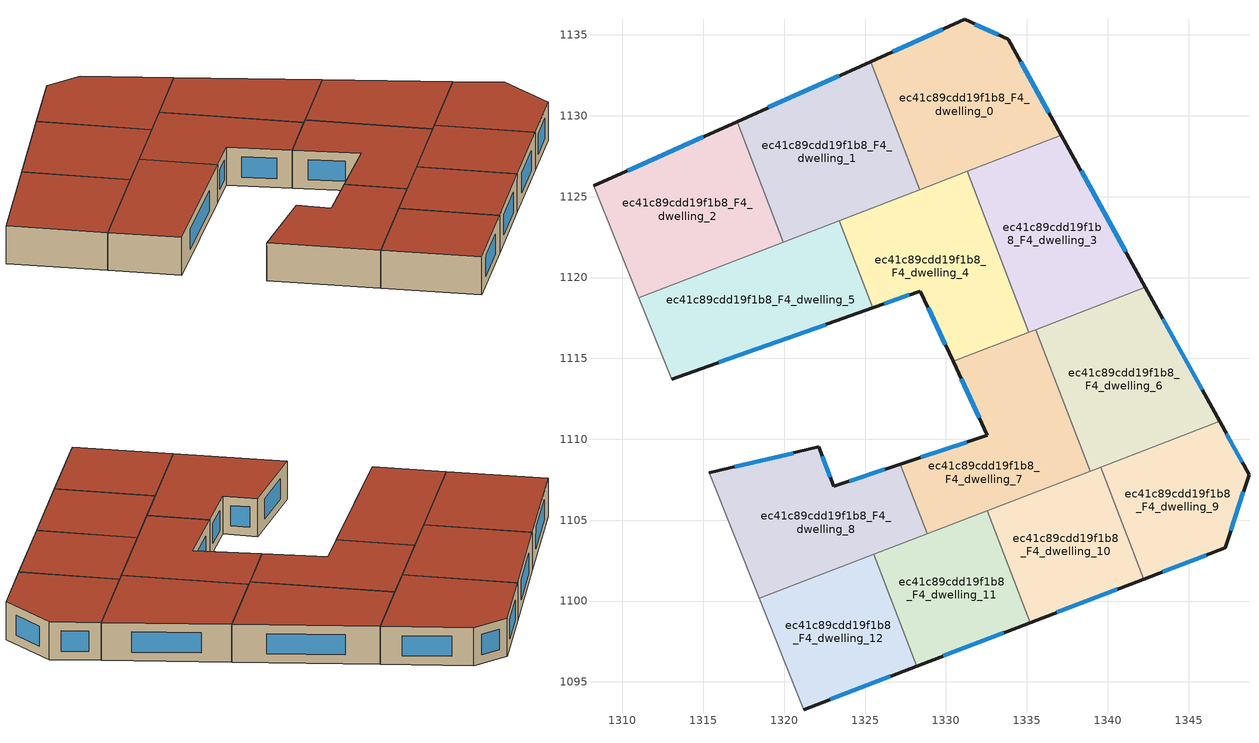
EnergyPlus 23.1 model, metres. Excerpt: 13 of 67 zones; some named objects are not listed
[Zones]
ec41c89cdd19f1b8_F4_dwelling_0
 floor to ec41c89cdd19f1b8_F3_dwelling_0 (EU_floor_Construction): 1333.85,1134.74 1337.13,1128.8 1328.38,1125.44 1325.34,1133.35 1331.16,1135.96 z12
 wall outside (EU_wall_Construction): 1337.13,1128.8 1333.85,1134.74 1331.16,1135.96 1325.34,1133.35 z12:15
 wall to ec41c89cdd19f1b8_F4_dwelling_1 (EU_wall_Construction): 1325.34,1133.35 1328.38,1125.44 z12:15
 wall to ec41c89cdd19f1b8_F4_dwelling_3 (EU_wall_Construction): 1331.31,1126.56 1337.13,1128.8 z12:15
 wall to ec41c89cdd19f1b8_F4_dwelling_4 (EU_wall_Construction): 1328.38,1125.44 1331.31,1126.56 z12:15
 window (EU_Window_Construction): 1329.79,1135.35 1326.71,1133.96 / 1333.22,1135.02 1331.79,1135.67 / 1336.36,1130.19 1334.62,1133.34 z12.7:14.3
 roof outside (EU_roof_Construction): 1337.13,1128.8 1333.85,1134.74 1331.16,1135.96 1325.34,1133.35 1328.38,1125.44 z15
ec41c89cdd19f1b8_F4_dwelling_1
 floor to ec41c89cdd19f1b8_F3_dwelling_1 (EU_floor_Construction): 1325.34,1133.35 1328.38,1125.44 1319.95,1122.2 1317.08,1129.65 z12
 wall outside (EU_wall_Construction): 1325.34,1133.35 1317.08,1129.65 z12:15
 wall to ec41c89cdd19f1b8_F4_dwelling_2 (EU_wall_Construction): 1317.08,1129.65 1319.95,1122.2 z12:15
 wall to ec41c89cdd19f1b8_F4_dwelling_4 (EU_wall_Construction): 1323.41,1123.53 1328.38,1125.44 z12:15
 wall to ec41c89cdd19f1b8_F4_dwelling_5 (EU_wall_Construction): 1319.95,1122.2 1323.41,1123.53 z12:15
 window (EU_Window_Construction): 1323.4,1132.48 1319.02,1130.52 z12.7:14.3
 roof outside (EU_roof_Construction): 1328.38,1125.44 1325.34,1133.35 1317.08,1129.65 1319.95,1122.2 z15
ec41c89cdd19f1b8_F4_dwelling_10
 floor to ec41c89cdd19f1b8_F3_dwelling_10 (EU_floor_Construction): 1339.57,1108.28 1342.23,1101.36 1335.21,1098.66 1332.55,1105.58 z12
 wall outside (EU_wall_Construction): 1335.21,1098.66 1342.23,1101.36 z12:15
 wall to ec41c89cdd19f1b8_F4_dwelling_9 (EU_wall_Construction): 1342.23,1101.36 1339.57,1108.28 z12:15
 wall to ec41c89cdd19f1b8_F4_dwelling_11 (EU_wall_Construction): 1332.55,1105.58 1335.21,1098.66 z12:15
 wall to ec41c89cdd19f1b8_F4_dwelling_7 (EU_wall_Construction): 1338.91,1108.03 1332.55,1105.58 z12:15
 wall to ec41c89cdd19f1b8_F4_dwelling_6 (EU_wall_Construction): 1339.57,1108.28 1338.91,1108.03 z12:15
 window (EU_Window_Construction): 1336.86,1099.3 1340.58,1100.72 z12.7:14.3
 roof outside (EU_roof_Construction): 1342.23,1101.36 1339.57,1108.28 1332.55,1105.58 1335.21,1098.66 z15
ec41c89cdd19f1b8_F4_dwelling_11
 floor to ec41c89cdd19f1b8_F3_dwelling_11 (EU_floor_Construction): 1332.55,1105.58 1335.21,1098.66 1328.19,1095.97 1325.53,1102.89 z12
 wall outside (EU_wall_Construction): 1328.19,1095.97 1335.21,1098.66 z12:15
 wall to ec41c89cdd19f1b8_F4_dwelling_12 (EU_wall_Construction): 1325.53,1102.89 1328.19,1095.97 z12:15
 wall to ec41c89cdd19f1b8_F4_dwelling_8 (EU_wall_Construction): 1328.83,1104.15 1325.53,1102.89 z12:15
 wall to ec41c89cdd19f1b8_F4_dwelling_7 (EU_wall_Construction): 1332.55,1105.58 1328.83,1104.16 z12:15
 window (EU_Window_Construction): 1329.84,1096.6 1333.56,1098.03 z12.7:14.3
 roof outside (EU_roof_Construction): 1335.21,1098.66 1332.55,1105.58 1325.53,1102.89 1328.19,1095.97 z15
ec41c89cdd19f1b8_F4_dwelling_12
 floor to ec41c89cdd19f1b8_F3_dwelling_12 (EU_floor_Construction): 1325.53,1102.89 1328.19,1095.97 1321.21,1093.29 1318.46,1100.17 z12
 wall outside (EU_wall_Construction): 1321.21,1093.29 1328.19,1095.97 z12:15
 wall adiabatic (EU_wall_Construction): 1318.46,1100.17 1321.21,1093.29 z12:15
 wall to ec41c89cdd19f1b8_F4_dwelling_8 (EU_wall_Construction): 1325.53,1102.89 1318.46,1100.17 z12:15
 window (EU_Window_Construction): 1322.85,1093.92 1326.55,1095.34 z12.7:14.3
 roof outside (EU_roof_Construction): 1328.19,1095.97 1325.53,1102.89 1318.46,1100.17 1321.21,1093.29 z15
ec41c89cdd19f1b8_F4_dwelling_2
 floor to ec41c89cdd19f1b8_F3_dwelling_2 (EU_floor_Construction): 1317.08,1129.65 1319.95,1122.2 1311.01,1118.76 1308.24,1125.69 z12
 wall outside (EU_wall_Construction): 1317.08,1129.65 1308.24,1125.69 z12:15
 wall adiabatic (EU_wall_Construction): 1308.24,1125.69 1311.01,1118.76 z12:15
 wall to ec41c89cdd19f1b8_F4_dwelling_5 (EU_wall_Construction): 1311.01,1118.76 1319.95,1122.2 z12:15
 window (EU_Window_Construction): 1315.01,1128.72 1310.32,1126.62 z12.7:14.3
 roof outside (EU_roof_Construction): 1319.95,1122.2 1317.08,1129.65 1308.24,1125.69 1311.01,1118.76 z15
ec41c89cdd19f1b8_F4_dwelling_3
 floor to ec41c89cdd19f1b8_F3_dwelling_3 (EU_floor_Construction): 1337.13,1128.8 1342.34,1119.39 1335.13,1116.62 1331.31,1126.56 z12
 wall outside (EU_wall_Construction): 1342.34,1119.39 1337.13,1128.8 z12:15
 wall to ec41c89cdd19f1b8_F4_dwelling_4 (EU_wall_Construction): 1331.31,1126.56 1335.13,1116.62 z12:15
 wall to ec41c89cdd19f1b8_F4_dwelling_6 (EU_wall_Construction): 1335.55,1116.78 1342.34,1119.39 z12:15
 wall to ec41c89cdd19f1b8_F4_dwelling_7 (EU_wall_Construction): 1335.13,1116.62 1335.55,1116.78 z12:15
 window (EU_Window_Construction): 1341.11,1121.6 1338.35,1126.59 z12.7:14.3
 roof outside (EU_roof_Construction): 1342.34,1119.39 1337.13,1128.8 1331.31,1126.56 1335.13,1116.62 z15
ec41c89cdd19f1b8_F4_dwelling_4
 floor to ec41c89cdd19f1b8_F3_dwelling_4 (EU_floor_Construction): 1331.31,1126.56 1335.13,1116.62 1330.44,1114.82 1328.42,1119.17 1325.49,1118.13 1323.41,1123.53 z12
 wall outside (EU_wall_Construction): 1325.49,1118.13 1328.42,1119.17 1330.44,1114.82 z12:15
 wall to ec41c89cdd19f1b8_F4_dwelling_5 (EU_wall_Construction): 1323.41,1123.53 1325.49,1118.13 z12:15
 wall to ec41c89cdd19f1b8_F4_dwelling_7 (EU_wall_Construction): 1330.44,1114.82 1335.13,1116.62 z12:15
 window (EU_Window_Construction): 1328.89,1118.15 1329.96,1115.84 / 1326.17,1118.37 1327.73,1118.93 z12.7:14.3
 roof outside (EU_roof_Construction): 1335.13,1116.62 1331.31,1126.56 1323.41,1123.53 1325.49,1118.13 1328.42,1119.17 1330.44,1114.82 z15
ec41c89cdd19f1b8_F4_dwelling_5
 floor to ec41c89cdd19f1b8_F3_dwelling_5 (EU_floor_Construction): 1323.41,1123.53 1325.49,1118.13 1313.03,1113.71 1311.01,1118.76 z12
 wall outside (EU_wall_Construction): 1313.03,1113.71 1325.49,1118.13 z12:15
 wall adiabatic (EU_wall_Construction): 1311.01,1118.76 1313.03,1113.71 z12:15
 window (EU_Window_Construction): 1315.96,1114.75 1322.56,1117.09 z12.7:14.3
 roof outside (EU_roof_Construction): 1325.49,1118.13 1323.41,1123.53 1311.01,1118.76 1313.03,1113.71 z15
ec41c89cdd19f1b8_F4_dwelling_6
 floor to ec41c89cdd19f1b8_F3_dwelling_6 (EU_floor_Construction): 1342.34,1119.39 1346.92,1111.1 1338.91,1108.03 1335.54,1116.78 z12
 wall outside (EU_wall_Construction): 1346.92,1111.1 1342.34,1119.39 z12:15
 wall to ec41c89cdd19f1b8_F4_dwelling_7 (EU_wall_Construction): 1335.54,1116.78 1338.91,1108.03 z12:15
 wall to ec41c89cdd19f1b8_F4_dwelling_9 (EU_wall_Construction): 1339.57,1108.28 1346.92,1111.1 z12:15
 window (EU_Window_Construction): 1345.84,1113.05 1343.41,1117.44 z12.7:14.3
 roof outside (EU_roof_Construction): 1346.92,1111.1 1342.34,1119.39 1335.54,1116.78 1338.91,1108.03 z15
ec41c89cdd19f1b8_F4_dwelling_7
 floor to ec41c89cdd19f1b8_F3_dwelling_7 (EU_floor_Construction): 1335.54,1116.78 1338.91,1108.03 1328.83,1104.16 1327.18,1108.46 1332.57,1110.25 1330.44,1114.82 z12
 wall outside (EU_wall_Construction): 1330.44,1114.82 1332.57,1110.25 1327.18,1108.46 z12:15
 wall to ec41c89cdd19f1b8_F4_dwelling_8 (EU_wall_Construction): 1327.18,1108.46 1328.83,1104.16 z12:15
 window (EU_Window_Construction): 1331.3,1109.83 1328.44,1108.88 / 1330.94,1113.75 1332.07,1111.32 z12.7:14.3
 roof outside (EU_roof_Construction): 1338.91,1108.03 1335.54,1116.78 1330.44,1114.82 1332.57,1110.25 1327.18,1108.46 1328.83,1104.16 z15
ec41c89cdd19f1b8_F4_dwelling_8
 floor to ec41c89cdd19f1b8_F3_dwelling_8 (EU_floor_Construction): 1327.18,1108.46 1328.83,1104.16 1318.46,1100.17 1315.35,1107.92 1322.15,1109.53 1323.06,1107.09 z12
 wall outside (EU_wall_Construction): 1327.18,1108.46 1323.06,1107.09 1322.15,1109.53 1315.35,1107.92 z12:15
 wall adiabatic (EU_wall_Construction): 1315.35,1107.92 1318.46,1100.17 z12:15
 window (EU_Window_Construction): 1320.55,1109.15 1316.95,1108.3 / 1322.84,1107.66 1322.36,1108.96 / 1326.21,1108.14 1324.03,1107.41 z12.7:14.3
 roof outside (EU_roof_Construction): 1328.83,1104.16 1327.18,1108.46 1323.06,1107.09 1322.15,1109.53 1315.35,1107.92 1318.46,1100.17 z15
ec41c89cdd19f1b8_F4_dwelling_9
 floor to ec41c89cdd19f1b8_F3_dwelling_9 (EU_floor_Construction): 1346.92,1111.1 1348.74,1107.81 1347.27,1103.29 1342.23,1101.36 1339.57,1108.28 z12
 wall outside (EU_wall_Construction): 1342.23,1101.36 1347.27,1103.29 1348.74,1107.81 1346.92,1111.1 z12:15
 window (EU_Window_Construction): 1348.31,1108.58 1347.34,1110.33 / 1347.61,1104.35 1348.39,1106.75 / 1343.41,1101.81 1346.09,1102.83 z12.7:14.3
 roof outside (EU_roof_Construction): 1347.27,1103.29 1348.74,1107.81 1346.92,1111.1 1339.57,1108.28 1342.23,1101.36 z15
[Building]
EU S2 Campaign: North Axis=0; Terrain=City; Solar Distribution=FullExterior
[Site:Location]
Budapest.Ferenc.Liszt.Intl.AP: Latitude=47.437; Longitude=19.256; Time Zone=1; Elevation=185
[SizingPeriod:WeatherFileDays]
AnnualSizingPeriod: Begin Month=1; Begin Day of Month=1; End Month=12; End Day of Month=31; Day of Week for Start Day=Monday; Use Weather File Daylight Saving Period=No; Use Weather File Rain and Snow Indicators=No
[MATERIAL]
EU_InternalMass_Material: Roughness=MediumRough; Thickness=0.1; Conductivity=1; Density=1800; Specific Heat=900; Thermal Absorptance=0.9; Solar Absorptance=0.7; Visible Absorptance=0.7
[MATERIAL:NOMASS] Roughness=MediumRough; Thermal Absorptance=0.9; Solar Absorptance=0.7; Visible Absorptance=0.7
Name | Thermal Resistance
EU_wall_NoMass | 0.832559
EU_roof_NoMass | 1.39638
EU_floor_NoMass | 0.872794
[WINDOWMATERIAL:SIMPLEGLAZINGSYSTEM]
EU_Window_SimpleGlazing: UFactor=2.79869; Solar Heat Gain Coefficient=0.75; Visible Transmittance=0.75
[CONSTRUCTION]
EU_wall_Construction: EU_wall_NoMass
EU_roof_Construction: EU_roof_NoMass
EU_floor_Construction: EU_floor_NoMass
EU_Window_Construction: EU_Window_SimpleGlazing
EU_InternalMass_Construction: EU_InternalMass_Material
[ZONE] Type=1; Multiplier=1; Ceiling Height=autocalculate; Floor Area=autocalculate; Part of Total Floor Area=Yes
Name | Volume
ec41c89cdd19f1b8_F4_dwelling_0 | 222.983
ec41c89cdd19f1b8_F4_dwelling_1 | 223.01
ec41c89cdd19f1b8_F4_dwelling_10 | 167.276
ec41c89cdd19f1b8_F4_dwelling_11 | 167.253
ec41c89cdd19f1b8_F4_dwelling_12; ec41c89cdd19f1b8_F4_dwelling_9 | 167.246
ec41c89cdd19f1b8_F4_dwelling_2 | 222.996
ec41c89cdd19f1b8_F4_dwelling_3 | 222.988
ec41c89cdd19f1b8_F4_dwelling_4 | 222.991
ec41c89cdd19f1b8_F4_dwelling_5; ec41c89cdd19f1b8_F4_dwelling_7 | 222.992
ec41c89cdd19f1b8_F4_dwelling_6 | 222.987
ec41c89cdd19f1b8_F4_dwelling_8 | 222.971
[INTERNALMASS] Construction=EU_InternalMass_Construction
Name | Zone or ZoneList | Surface Area
ec41c89cdd19f1b8_F4_dwelling_0_EU_InternalMass | ec41c89cdd19f1b8_F4_dwelling_0 | 74.3277
ec41c89cdd19f1b8_F4_dwelling_1_EU_InternalMass | ec41c89cdd19f1b8_F4_dwelling_1 | 74.3364
ec41c89cdd19f1b8_F4_dwelling_2_EU_InternalMass | ec41c89cdd19f1b8_F4_dwelling_2 | 74.3319
ec41c89cdd19f1b8_F4_dwelling_3_EU_InternalMass | ec41c89cdd19f1b8_F4_dwelling_3 | 74.3295
ec41c89cdd19f1b8_F4_dwelling_4_EU_InternalMass | ec41c89cdd19f1b8_F4_dwelling_4 | 74.3302
ec41c89cdd19f1b8_F4_dwelling_5_EU_InternalMass | ec41c89cdd19f1b8_F4_dwelling_5 | 74.3308
ec41c89cdd19f1b8_F4_dwelling_6_EU_InternalMass | ec41c89cdd19f1b8_F4_dwelling_6 | 74.329
ec41c89cdd19f1b8_F4_dwelling_7_EU_InternalMass | ec41c89cdd19f1b8_F4_dwelling_7 | 74.3305
ec41c89cdd19f1b8_F4_dwelling_8_EU_InternalMass | ec41c89cdd19f1b8_F4_dwelling_8 | 74.3235
ec41c89cdd19f1b8_F4_dwelling_9_EU_InternalMass | ec41c89cdd19f1b8_F4_dwelling_9 | 55.7488
ec41c89cdd19f1b8_F4_dwelling_10_EU_InternalMass | ec41c89cdd19f1b8_F4_dwelling_10 | 55.7586
ec41c89cdd19f1b8_F4_dwelling_11_EU_InternalMass | ec41c89cdd19f1b8_F4_dwelling_11 | 55.7511
ec41c89cdd19f1b8_F4_dwelling_12_EU_InternalMass | ec41c89cdd19f1b8_F4_dwelling_12 | 55.7486
[OTHEREQUIPMENT] Fuel Type=Electricity; Design Level Calculation Method=Watts/Area; Power per Zone Floor Area=1; Fraction Latent=0; Fraction Radiant=0; Fraction Lost=0; Carbon Dioxide Generation Rate=0; EndUse Subcategory=EU_Step8_InternalGains
Name | Zone or ZoneList or Space or SpaceList | Schedule
EU_Step8_InternalGain_ec41c89cdd19f1b8_F4_dwelling_0_f000 | ec41c89cdd19f1b8_F4_dwelling_0 | EU_Step8_GainSchedule_ec41c89cdd19f1b8_F4_dwelling_0_f000
EU_Step8_InternalGain_ec41c89cdd19f1b8_F4_dwelling_1_f000 | ec41c89cdd19f1b8_F4_dwelling_1 | EU_Step8_GainSchedule_ec41c89cdd19f1b8_F4_dwelling_1_f000
EU_Step8_InternalGain_ec41c89cdd19f1b8_F4_dwelling_2_f000 | ec41c89cdd19f1b8_F4_dwelling_2 | EU_Step8_GainSchedule_ec41c89cdd19f1b8_F4_dwelling_2_f000
EU_Step8_InternalGain_ec41c89cdd19f1b8_F4_dwelling_3_f000 | ec41c89cdd19f1b8_F4_dwelling_3 | EU_Step8_GainSchedule_ec41c89cdd19f1b8_F4_dwelling_3_f000
EU_Step8_InternalGain_ec41c89cdd19f1b8_F4_dwelling_4_f000 | ec41c89cdd19f1b8_F4_dwelling_4 | EU_Step8_GainSchedule_ec41c89cdd19f1b8_F4_dwelling_4_f000
EU_Step8_InternalGain_ec41c89cdd19f1b8_F4_dwelling_5_f000 | ec41c89cdd19f1b8_F4_dwelling_5 | EU_Step8_GainSchedule_ec41c89cdd19f1b8_F4_dwelling_5_f000
EU_Step8_InternalGain_ec41c89cdd19f1b8_F4_dwelling_6_f000 | ec41c89cdd19f1b8_F4_dwelling_6 | EU_Step8_GainSchedule_ec41c89cdd19f1b8_F4_dwelling_6_f000
EU_Step8_InternalGain_ec41c89cdd19f1b8_F4_dwelling_7_f000 | ec41c89cdd19f1b8_F4_dwelling_7 | EU_Step8_GainSchedule_ec41c89cdd19f1b8_F4_dwelling_7_f000
EU_Step8_InternalGain_ec41c89cdd19f1b8_F4_dwelling_8_f000 | ec41c89cdd19f1b8_F4_dwelling_8 | EU_Step8_GainSchedule_ec41c89cdd19f1b8_F4_dwelling_8_f000
EU_Step8_InternalGain_ec41c89cdd19f1b8_F4_dwelling_9_f000 | ec41c89cdd19f1b8_F4_dwelling_9 | EU_Step8_GainSchedule_ec41c89cdd19f1b8_F4_dwelling_9_f000
EU_Step8_InternalGain_ec41c89cdd19f1b8_F4_dwelling_10_f000 | ec41c89cdd19f1b8_F4_dwelling_10 | EU_Step8_GainSchedule_ec41c89cdd19f1b8_F4_dwelling_10_f000
EU_Step8_InternalGain_ec41c89cdd19f1b8_F4_dwelling_11_f000 | ec41c89cdd19f1b8_F4_dwelling_11 | EU_Step8_GainSchedule_ec41c89cdd19f1b8_F4_dwelling_11_f000
EU_Step8_InternalGain_ec41c89cdd19f1b8_F4_dwelling_12_f000 | ec41c89cdd19f1b8_F4_dwelling_12 | EU_Step8_GainSchedule_ec41c89cdd19f1b8_F4_dwelling_12_f000
[ZONEVENTILATION:DESIGNFLOWRATE] Schedule=EU_AlwaysOn; Design Flow Rate Calculation Method=AirChanges/Hour; Air Changes per Hour=0.475469; Ventilation Type=Natural; Fan Pressure Rise=0; Fan Total Efficiency=1; Constant Term Coefficient=1; Temperature Term Coefficient=0; Velocity Term Coefficient=0; Velocity Squared Term Coefficient=0; Minimum Indoor Temperature=-100; Maximum Indoor Temperature=100; Delta Temperature=-100; Minimum Outdoor Temperature=-100; Maximum Outdoor Temperature=100; Maximum Wind Speed=40
Name | Zone or ZoneList or Space or SpaceList
EU_ConstantAir_ec41c89cdd19f1b8_F4_dwelling_0 | ec41c89cdd19f1b8_F4_dwelling_0
EU_ConstantAir_ec41c89cdd19f1b8_F4_dwelling_1 | ec41c89cdd19f1b8_F4_dwelling_1
EU_ConstantAir_ec41c89cdd19f1b8_F4_dwelling_2 | ec41c89cdd19f1b8_F4_dwelling_2
EU_ConstantAir_ec41c89cdd19f1b8_F4_dwelling_3 | ec41c89cdd19f1b8_F4_dwelling_3
EU_ConstantAir_ec41c89cdd19f1b8_F4_dwelling_4 | ec41c89cdd19f1b8_F4_dwelling_4
EU_ConstantAir_ec41c89cdd19f1b8_F4_dwelling_5 | ec41c89cdd19f1b8_F4_dwelling_5
EU_ConstantAir_ec41c89cdd19f1b8_F4_dwelling_6 | ec41c89cdd19f1b8_F4_dwelling_6
EU_ConstantAir_ec41c89cdd19f1b8_F4_dwelling_7 | ec41c89cdd19f1b8_F4_dwelling_7
EU_ConstantAir_ec41c89cdd19f1b8_F4_dwelling_8 | ec41c89cdd19f1b8_F4_dwelling_8
EU_ConstantAir_ec41c89cdd19f1b8_F4_dwelling_9 | ec41c89cdd19f1b8_F4_dwelling_9
EU_ConstantAir_ec41c89cdd19f1b8_F4_dwelling_10 | ec41c89cdd19f1b8_F4_dwelling_10
EU_ConstantAir_ec41c89cdd19f1b8_F4_dwelling_11 | ec41c89cdd19f1b8_F4_dwelling_11
EU_ConstantAir_ec41c89cdd19f1b8_F4_dwelling_12 | ec41c89cdd19f1b8_F4_dwelling_12
[HVACTEMPLATE:ZONE:IDEALLOADSAIRSYSTEM] System Availability Schedule=EU_AlwaysOn; Maximum Heating Supply Air Temperature=50; Minimum Cooling Supply Air Temperature=13; Maximum Heating Supply Air Humidity Ratio=0.0156; Minimum Cooling Supply Air Humidity Ratio=0.0077; Heating Limit=NoLimit; Cooling Limit=NoLimit; Heating Availability Schedule=EU_AlwaysOn; Cooling Availability Schedule=EU_CoolingOff; Dehumidification Control Type=ConstantSensibleHeatRatio; Cooling Sensible Heat Ratio=0.7; Dehumidification Setpoint=60; Humidification Control Type=None; Humidification Setpoint=30; Outdoor Air Method=None; Outdoor Air Flow Rate per Person=0.00944; Outdoor Air Flow Rate per Zone Floor Area=0; Outdoor Air Flow Rate per Zone=0; Demand Controlled Ventilation Type=None; Outdoor Air Economizer Type=NoEconomizer; Heat Recovery Type=None; Sensible Heat Recovery Effectiveness=0.7; Latent Heat Recovery Effectiveness=0.65
Name | Template Thermostat
ec41c89cdd19f1b8_F4_dwelling_0 | EU_HeatOnly_ec41c89cdd19f1b8_F4_dwelling_0
ec41c89cdd19f1b8_F4_dwelling_1 | EU_HeatOnly_ec41c89cdd19f1b8_F4_dwelling_1
ec41c89cdd19f1b8_F4_dwelling_2 | EU_HeatOnly_ec41c89cdd19f1b8_F4_dwelling_2
ec41c89cdd19f1b8_F4_dwelling_3 | EU_HeatOnly_ec41c89cdd19f1b8_F4_dwelling_3
ec41c89cdd19f1b8_F4_dwelling_4 | EU_HeatOnly_ec41c89cdd19f1b8_F4_dwelling_4
ec41c89cdd19f1b8_F4_dwelling_5 | EU_HeatOnly_ec41c89cdd19f1b8_F4_dwelling_5
ec41c89cdd19f1b8_F4_dwelling_6 | EU_HeatOnly_ec41c89cdd19f1b8_F4_dwelling_6
ec41c89cdd19f1b8_F4_dwelling_7 | EU_HeatOnly_ec41c89cdd19f1b8_F4_dwelling_7
ec41c89cdd19f1b8_F4_dwelling_8 | EU_HeatOnly_ec41c89cdd19f1b8_F4_dwelling_8
ec41c89cdd19f1b8_F4_dwelling_9 | EU_HeatOnly_ec41c89cdd19f1b8_F4_dwelling_9
ec41c89cdd19f1b8_F4_dwelling_10 | EU_HeatOnly_ec41c89cdd19f1b8_F4_dwelling_10
ec41c89cdd19f1b8_F4_dwelling_11 | EU_HeatOnly_ec41c89cdd19f1b8_F4_dwelling_11
ec41c89cdd19f1b8_F4_dwelling_12 | EU_HeatOnly_ec41c89cdd19f1b8_F4_dwelling_12
[SIZING:ZONE] Zone Cooling Design Supply Air Temperature Input Method=SupplyAirTemperature; Zone Cooling Design Supply Air Temperature=13; Zone Heating Design Supply Air Temperature Input Method=SupplyAirTemperature; Zone Heating Design Supply Air Temperature=50; Zone Cooling Design Supply Air Humidity Ratio=0.008; Zone Heating Design Supply Air Humidity Ratio=0.008; Cooling Design Air Flow Method=DesignDay; Cooling Design Air Flow Rate=0; Cooling Minimum Air Flow per Zone Floor Area=0.000762; Cooling Minimum Air Flow=0; Cooling Minimum Air Flow Fraction=0.2; Heating Design Air Flow Method=DesignDay; Heating Design Air Flow Rate=0; Heating Maximum Air Flow per Zone Floor Area=0.002032; Heating Maximum Air Flow=0.141576; Heating Maximum Air Flow Fraction=0.3; Account for Dedicated Outdoor Air System=No; Dedicated Outdoor Air System Control Strategy=NeutralSupplyAir; Dedicated Outdoor Air Low Setpoint Temperature for Design=autosize; Dedicated Outdoor Air High Setpoint Temperature for Design=autosize; Zone Load Sizing Method=Sensible Load Only No Latent Load; Zone Latent Cooling Design Supply Air Humidity Ratio Input Method=HumidityRatioDifference; Zone Cooling Design Supply Air Humidity Ratio Difference=0.005; Zone Latent Heating Design Supply Air Humidity Ratio Input Method=HumidityRatioDifference; Zone Humidification Design Supply Air Humidity Ratio Difference=0.005
ec41c89cdd19f1b8_F4_dwelling_0; ec41c89cdd19f1b8_F4_dwelling_1; ec41c89cdd19f1b8_F4_dwelling_2; ec41c89cdd19f1b8_F4_dwelling_3; ec41c89cdd19f1b8_F4_dwelling_4; ec41c89cdd19f1b8_F4_dwelling_5; ec41c89cdd19f1b8_F4_dwelling_6; ec41c89cdd19f1b8_F4_dwelling_7; ec41c89cdd19f1b8_F4_dwelling_8; ec41c89cdd19f1b8_F4_dwelling_9; ec41c89cdd19f1b8_F4_dwelling_10; ec41c89cdd19f1b8_F4_dwelling_11; ec41c89cdd19f1b8_F4_dwelling_12
[SCHEDULE:CONSTANT]
Name | Hourly Value
EU_AlwaysOn | 1
EU_CoolingOff | 0
[SCHEDULE:FILE] Column Number=1; Rows to Skip at Top=0; Number of Hours of Data=8760; Column Separator=Comma; Interpolate to Timestep=No; Minutes per Item=60; Adjust Schedule for Daylight Savings=Yes
Name | File
EU_Step8_GainSchedule_ec41c89cdd19f1b8_F4_dwelling_0_f000 | ../../schedules/ec41c89cdd19f1b8/ec41c89cdd19f1b8_F4_dwelling_0_f000_gain.csv
EU_Step8_GainSchedule_ec41c89cdd19f1b8_F4_dwelling_1_f000 | ../../schedules/ec41c89cdd19f1b8/ec41c89cdd19f1b8_F4_dwelling_1_f000_gain.csv
EU_Step8_GainSchedule_ec41c89cdd19f1b8_F4_dwelling_2_f000 | ../../schedules/ec41c89cdd19f1b8/ec41c89cdd19f1b8_F4_dwelling_2_f000_gain.csv
EU_Step8_GainSchedule_ec41c89cdd19f1b8_F4_dwelling_3_f000 | ../../schedules/ec41c89cdd19f1b8/ec41c89cdd19f1b8_F4_dwelling_3_f000_gain.csv
EU_Step8_GainSchedule_ec41c89cdd19f1b8_F4_dwelling_4_f000 | ../../schedules/ec41c89cdd19f1b8/ec41c89cdd19f1b8_F4_dwelling_4_f000_gain.csv
EU_Step8_GainSchedule_ec41c89cdd19f1b8_F4_dwelling_5_f000 | ../../schedules/ec41c89cdd19f1b8/ec41c89cdd19f1b8_F4_dwelling_5_f000_gain.csv
EU_Step8_GainSchedule_ec41c89cdd19f1b8_F4_dwelling_6_f000 | ../../schedules/ec41c89cdd19f1b8/ec41c89cdd19f1b8_F4_dwelling_6_f000_gain.csv
EU_Step8_GainSchedule_ec41c89cdd19f1b8_F4_dwelling_7_f000 | ../../schedules/ec41c89cdd19f1b8/ec41c89cdd19f1b8_F4_dwelling_7_f000_gain.csv
EU_Step8_GainSchedule_ec41c89cdd19f1b8_F4_dwelling_8_f000 | ../../schedules/ec41c89cdd19f1b8/ec41c89cdd19f1b8_F4_dwelling_8_f000_gain.csv
EU_Step8_GainSchedule_ec41c89cdd19f1b8_F4_dwelling_9_f000 | ../../schedules/ec41c89cdd19f1b8/ec41c89cdd19f1b8_F4_dwelling_9_f000_gain.csv
EU_Step8_GainSchedule_ec41c89cdd19f1b8_F4_dwelling_10_f000 | ../../schedules/ec41c89cdd19f1b8/ec41c89cdd19f1b8_F4_dwelling_10_f000_gain.csv
EU_Step8_GainSchedule_ec41c89cdd19f1b8_F4_dwelling_11_f000 | ../../schedules/ec41c89cdd19f1b8/ec41c89cdd19f1b8_F4_dwelling_11_f000_gain.csv
EU_Step8_GainSchedule_ec41c89cdd19f1b8_F4_dwelling_12_f000 | ../../schedules/ec41c89cdd19f1b8/ec41c89cdd19f1b8_F4_dwelling_12_f000_gain.csv
